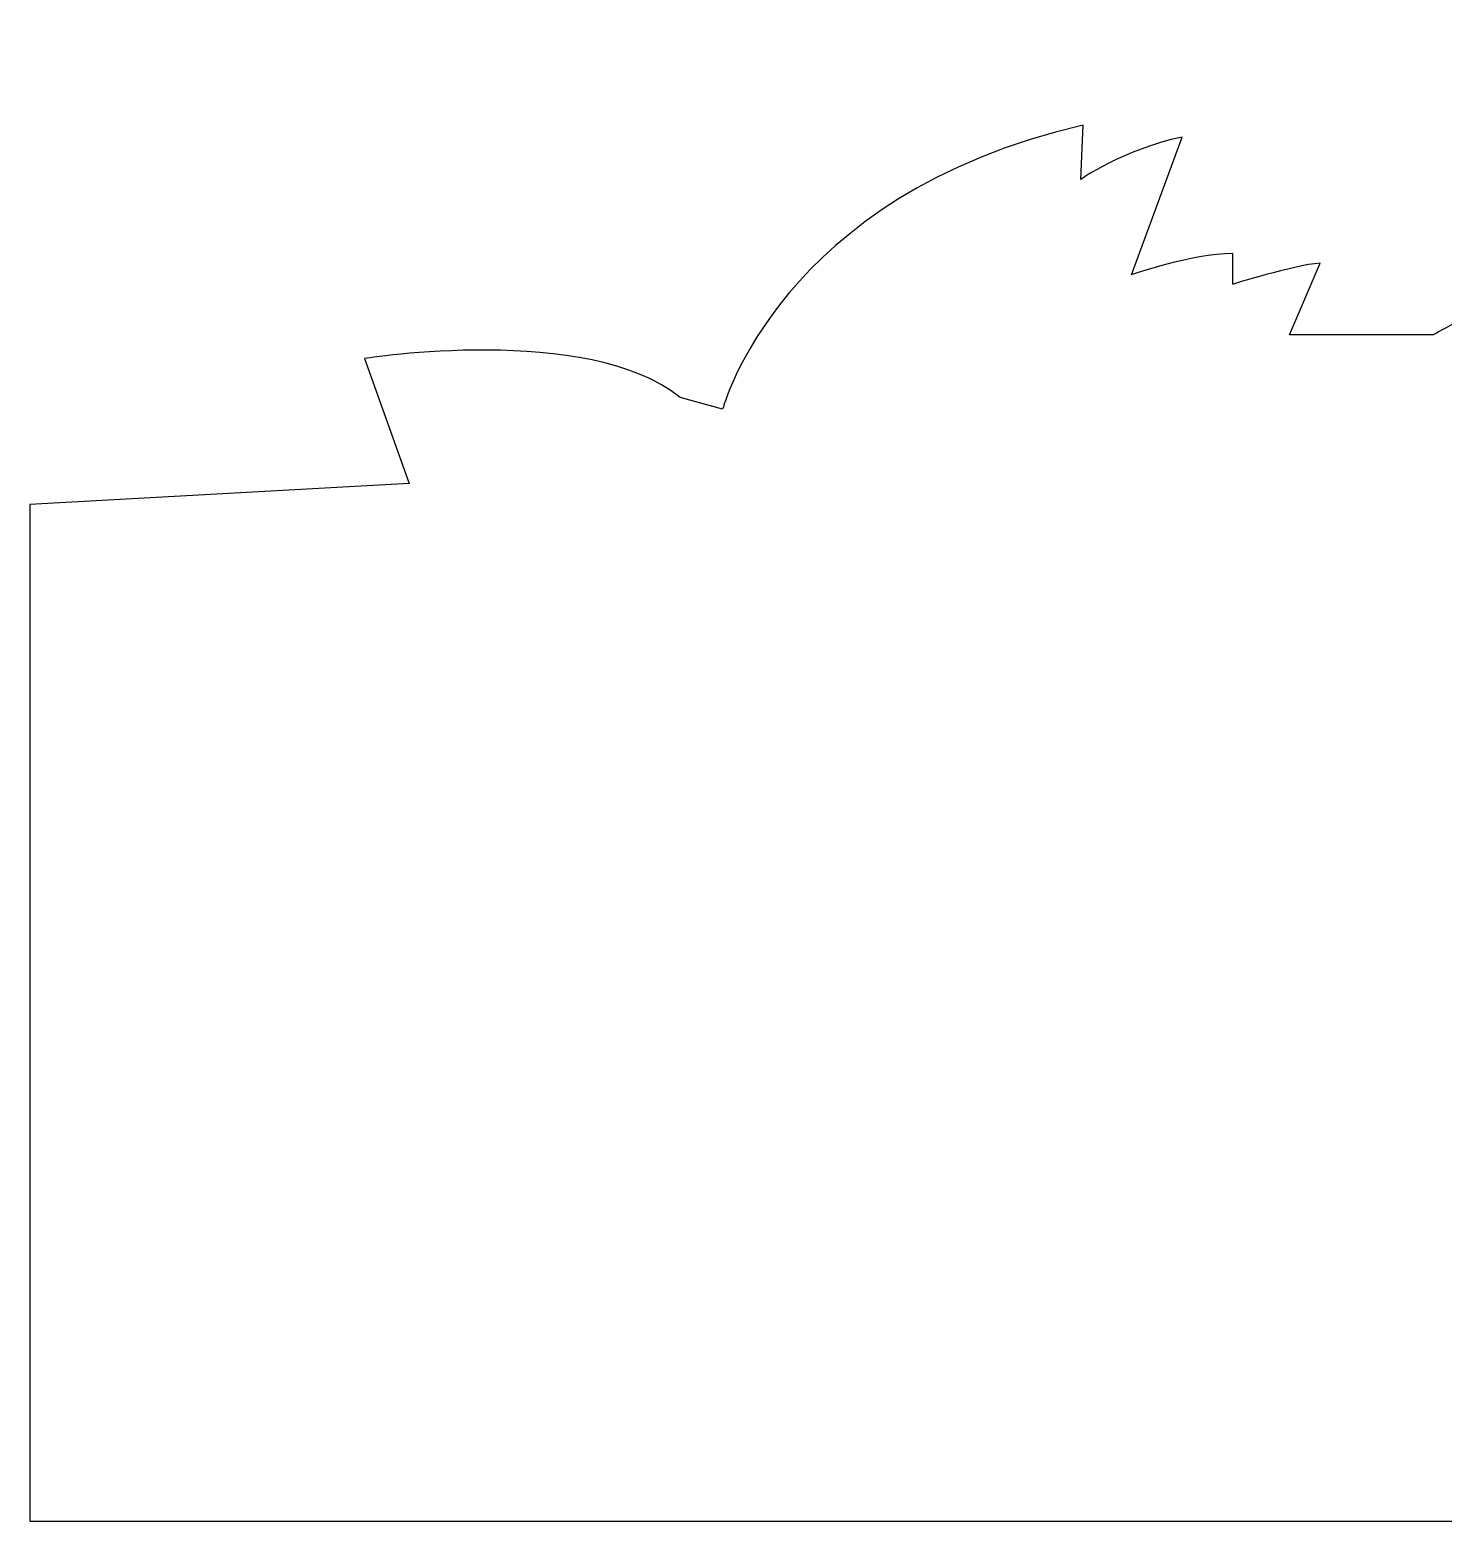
# Model space of a CAD drawing. Extents: x 4 to 1175, y 15 to 761.
# Drawn here: x 3.9 to 15.89, y 14.61 to 27.26 of the extents above; entities that cross this region are included whole.
import ezdxf

# ---------------------------------------------------------------- set-up
doc = ezdxf.new("R2010")
doc.units = 0
doc.layers.get('0').update_dxf_attribs({"linetype": 'CONTINUOUS'})

msp = doc.modelspace()

# ---------------------------------------------------------------- linework, layer by layer
at = {"color": 1}
for p, q in [((12.820258, 25.993575), (12.840176, 26.453441)), ((13.250077, 25.184084), (13.680041, 26.353447)), ((14.109858, 25.104144), (14.109858, 25.364018)), ((14.58976, 24.674291), (14.849701, 25.283934)), ((15.809505, 24.674291), (14.58976, 24.674291)), ((6.741891, 24.474443), (7.12177, 23.415012)), ((9.781075, 24.04459), (9.421112, 24.144585)), ((7.12177, 23.415012), (3.902604, 23.235075)), ((3.902604, 23.235075), (3.902604, 14.609591)), ((3.902604, 14.609591), (103.876144, 14.609591))]:
    msp.add_line(p, q, dxfattribs=at)
for points in [[(25.10704, 27.262932), (20.12836, 27.152989), (15.809505, 24.674291), (15.809505, 24.674291)], [(12.840176, 26.453441), (10.26086, 25.863749), (9.781075, 24.04459), (9.781075, 24.04459)], [(13.680041, 26.353447), (13.170176, 26.243503), (12.820258, 25.993575), (12.820258, 25.993575)], [(14.109858, 25.364018), (13.759951, 25.364018), (13.250077, 25.184084), (13.250077, 25.184084)], [(14.849701, 25.283934), (14.619762, 25.263931), (14.109858, 25.104144), (14.109858, 25.104144)], [(9.421112, 24.144585), (8.641319, 24.774258), (6.741891, 24.474443), (6.741891, 24.474443)]]:
    msp.add_open_spline(points, degree=3, dxfattribs=at)

doc.saveas('drawing.dxf')
